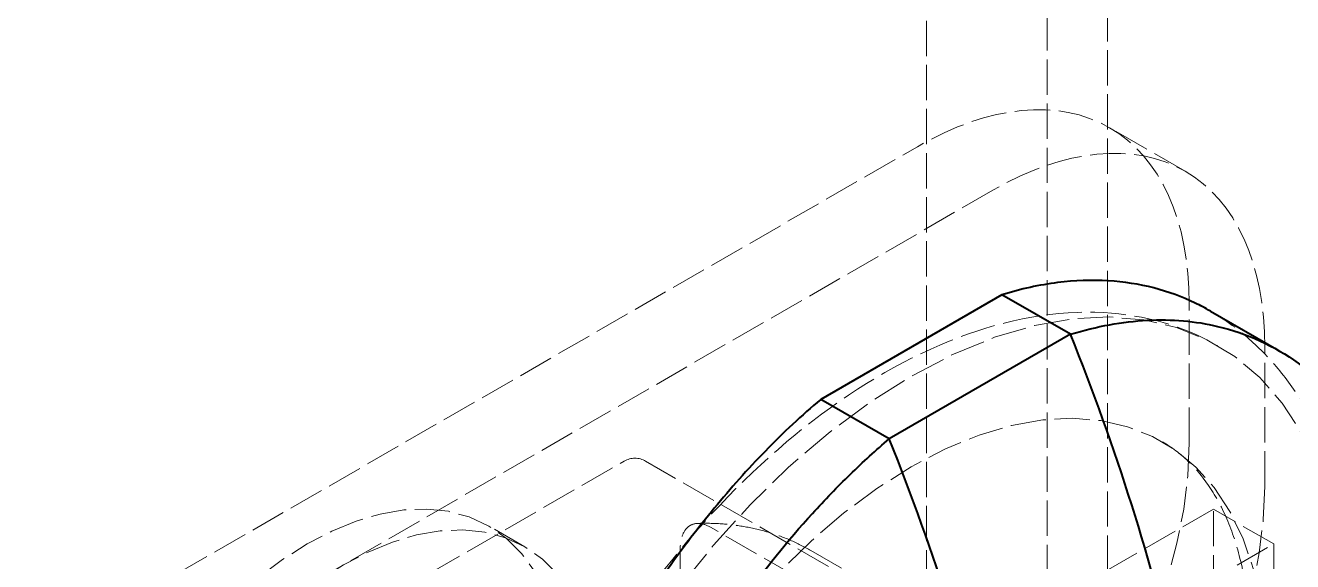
# Model space of a CAD drawing. Header units: millimetres. Extents: x 0 to 3567, y 0 to 2523.
# Drawn here: x 3356.99 to 3374.79, y 2252.03 to 2259.57 of the extents above; entities that cross this region are included whole.
import ezdxf

# ---------------------------------------------------------------- set-up
doc = ezdxf.new("R2010")
doc.units = ezdxf.units.MM
doc.header["$LTSCALE"] = 3
doc.linetypes.add('DASHED', pattern=[0.2067, 0.1654, -0.0413])
for name, color, linetype, lineweight, true_color in [('가려진 것(ISO)', 2, 'DASHED', 18, 0xffff00), ('가시적인 것(ISO)', 3, 'Continuous', 40, 0x00ff00), ('가시적인 좁은 것(ISO)', 3, 'Continuous', 35, 0x00ff00)]:
    doc.layers.add(name, color=color, linetype=linetype, lineweight=lineweight, true_color=true_color)

msp = doc.modelspace()

# ---------------------------------------------------------------- linework, layer by layer
at = {"layer": '가려진 것(ISO)'}
for p, q in [((3369.6417, 2249.2187), (3369.6417, 2278.6125)), ((3371.3388, 2272.7338), (3371.3388, 2243.3399)), ((3372.1873, 2272.2439), (3372.1873, 2242.85)), ((3373.2751, 2257.5204), (3372.2144, 2258.1328)), ((3358.5682, 2251.5455), (3369.5144, 2257.8654)), ((3370.5751, 2257.253), (3359.6289, 2250.9332)), ((3373.3328, 2253.7012), (3373.3328, 2255.6608)), ((3374.3935, 2253.0888), (3374.3935, 2255.0484)), ((3361.5792, 2251.2413), (3365.3976, 2253.4458)), ((3371.4888, 2250.1022), (3365.6976, 2253.4458)), ((3373.6722, 2252.7704), (3363.4899, 2246.8916)), ((3374.5208, 2252.2805), (3373.6722, 2252.7704)), ((3373.6722, 2205.7402), (3373.6722, 2252.7704)), ((3364.0034, 2252.2392), (3363.4943, 2252.5331)), ((3371.5509, 2249.6639), (3366.6082, 2252.5175)), ((3364.3384, 2246.4017), (3374.5208, 2252.2805)), ((3366.184, 2252.2157), (3366.184, 2251.5938)), ((3374.5208, 2252.2805), (3374.5208, 2205.2503)), ((3368.0189, 2252.1886), (3372.9616, 2249.335))]:
    msp.add_line(p, q, dxfattribs=at)
msp.add_arc((3365.5476, 2253.186), 0.3, 60, 120, dxfattribs=at)
for centre, major_axis, start_param, end_param in [((3369.5144, 2253.4563), (2.7, 4.6765), 5.4977871, 7.0685835), ((3370.5751, 2252.8439), (2.7, 4.6765), 5.4977871, 7.0685835), ((3369.4296, 2247.6076), (4.3069, 7.4598), 5.5689451, 8.5682219), ((3369.4296, 2247.6076), (3.5269, 6.1088), 5.5764246, 8.5607424), ((3369.5144, 2251.4967), (2.7, 4.6765), 3.9269908, 5.4977871), ((3370.5751, 2250.8843), (-2.7, -4.6765), 0.7853982, 2.3561945)]:
    msp.add_ellipse(centre, major_axis=major_axis, ratio=0.5773503, start_param=start_param, end_param=end_param, dxfattribs=at)
for centre, major_axis in [((3360.9443, 2248.1164), (-2.55, -4.4167)), ((3361.4534, 2247.8224), (-2.55, -4.4167)), ((3362.6414, 2247.1366), (-2.4, -4.1569))]:
    msp.add_ellipse(centre, major_axis=major_axis, ratio=0.5773503, dxfattribs=at)
for points, knots in [([(3363.1261, 2244.9263), (3363.175, 2245.7359), (3363.3369, 2246.5856), (3363.8591, 2248.2833), (3364.2184, 2249.1308), (3365.0956, 2250.7441), (3365.6127, 2251.5098), (3366.7585, 2252.8903), (3367.3874, 2253.5045), (3368.7068, 2254.5198), (3369.3977, 2254.9198), (3370.7779, 2255.4425), (3371.4694, 2255.5692), (3372.7044, 2255.5012), (3373.2544, 2255.3457), (3373.7365, 2255.0673)], [3.213795, 3.213795, 3.213795, 3.213795, 3.5492978, 3.5492978, 3.8827382, 3.8827382, 4.2146761, 4.2146761, 4.5475018, 4.5475018, 4.8827523, 4.8827523, 5.2134795, 5.2134795, 5.4977871, 5.4977871, 5.4977871, 5.4977871]), ([(3375.1417, 2253.8956), (3375.0374, 2254.0946), (3374.8093, 2254.4711), (3374.4077, 2254.9618), (3374.0074, 2255.3154), (3373.7357, 2255.4935), (3373.63, 2255.5545)], [0, 0, 0, 0, 0.12205898, 0.24402955, 0.36610559, 0.4397924, 0.4397924, 0.4397924, 0.4397924]), ([(3372.9565, 2253.7163), (3373.0861, 2253.6415), (3373.2067, 2253.5509), (3373.4322, 2253.3342), (3373.5369, 2253.208), (3373.7282, 2252.9164), (3373.8145, 2252.7509), (3373.9634, 2252.3809), (3374.026, 2252.1763), (3374.1225, 2251.7317), (3374.1564, 2251.4918), (3374.1742, 2251.237)], [5.49778714, 5.49778714, 5.49778714, 5.49778714, 5.639364, 5.639364, 5.78094085, 5.78094085, 5.9225177, 5.9225177, 6.06409455, 6.06409455, 6.20567141, 6.20567141, 6.20567141, 6.20567141]), ([(3366.6082, 2252.5175), (3366.5576, 2252.5468), (3366.4983, 2252.5664), (3366.4031, 2252.5732), (3366.3512, 2252.56), (3366.2757, 2252.5108), (3366.2398, 2252.4643), (3366.197, 2252.3619), (3366.184, 2252.2862), (3366.184, 2252.2157)], [-0.63156744, -0.63156744, -0.63156744, -0.63156744, -0.59579035, -0.59579035, -0.55812163, -0.55812163, -0.5177997, -0.5177997, -0.47463503, -0.47463503, -0.47463503, -0.47463503]), ([(3368.0189, 2252.1886), (3367.9244, 2252.2432), (3367.8268, 2252.2921), (3367.626, 2252.3782), (3367.5229, 2252.4154), (3367.3124, 2252.478), (3367.205, 2252.5034), (3366.987, 2252.5423), (3366.8764, 2252.5559), (3366.6528, 2252.5716), (3366.5398, 2252.5737), (3366.426, 2252.5702)], [0.78539816, 0.78539816, 0.78539816, 0.78539816, 0.85397482, 0.85397482, 0.92255148, 0.92255148, 0.99112813, 0.99112813, 1.05970479, 1.05970479, 1.12828144, 1.12828144, 1.12828144, 1.12828144])]:
    msp.add_open_spline(points, degree=3, knots=knots, dxfattribs=at)
at = {"layer": '가시적인 것(ISO)'}
for p, q in [((3370.7024, 2255.7838), (3368.1568, 2254.3141)), ((3371.6651, 2255.2279), (3370.7024, 2255.7838)), ((3373.63, 2255.5545), (3374.5927, 2254.9987)), ((3371.6651, 2255.2279), (3369.1195, 2253.7583)), ((3369.1195, 2253.7583), (3368.1568, 2254.3141))]:
    msp.add_line(p, q, dxfattribs=at)
for centre in [(3358.4994, 2253.6803), (3355.9538, 2252.2106)]:
    msp.add_ellipse(centre, major_axis=(10.8654, -18.8194), ratio=0.5773503, start_param=1.0850988, end_param=1.3271442, dxfattribs=at)
for points, knots in [([(3373.63, 2255.5545), (3373.5605, 2255.5947), (3373.3091, 2255.7276), (3372.8425, 2255.8993), (3372.1955, 2256.0017), (3371.4803, 2255.9771), (3370.9679, 2255.8655), (3370.7024, 2255.7838)], [0.4397924, 0.4397924, 0.4397924, 0.4397924, 0.4882651, 0.61133071, 0.73647572, 0.86553802, 1, 1, 1, 1]), ([(3371.6651, 2255.2279), (3371.8503, 2255.2849), (3372.0335, 2255.3299), (3372.3937, 2255.3957), (3372.5705, 2255.4165), (3373.0906, 2255.4435), (3373.421, 2255.4139), (3373.9396, 2255.2912), (3374.138, 2255.2227), (3374.7046, 2254.9629), (3375.0425, 2254.718), (3375.6361, 2254.1099), (3375.8908, 2253.7477), (3376.1044, 2253.3397)], [-1.4345196, -1.4345196, -1.4345196, -1.4345196, -1.3002693, -1.3002693, -1.1658564, -1.1658564, -0.8969451, -0.8969451, -0.7176518, -0.7176518, -0.3586651, -0.3586651, -0.000001, -0.000001, -0.000001, -0.000001]), ([(3368.1568, 2254.3141), (3367.8911, 2254.089), (3367.3781, 2253.6084), (3366.6616, 2252.8055), (3366.0135, 2251.954), (3365.4307, 2251.0658), (3364.91, 2250.1484), (3364.4498, 2249.2099), (3364.0492, 2248.2574), (3363.8216, 2247.6188), (3363.7175, 2247.2998)], [0, 0, 0, 0, 0.1345269, 0.2638761, 0.3893523, 0.5126048, 0.634672, 0.7564486, 0.8780975, 1, 1, 1, 1]), ([(3364.6802, 2246.744), (3364.8938, 2247.3985), (3365.1485, 2248.0549), (3365.7421, 2249.3484), (3366.08, 2249.9835), (3366.6466, 2250.8975), (3366.845, 2251.1952), (3367.3636, 2251.9167), (3367.694, 2252.3278), (3368.2141, 2252.9013), (3368.3909, 2253.0846), (3368.7511, 2253.4348), (3368.9343, 2253.6013), (3369.1195, 2253.7583)], [-1.4373876, -1.4373876, -1.4373876, -1.4373876, -1.077998, -1.077998, -0.718291, -0.718291, -0.538642, -0.538642, -0.2691978, -0.2691978, -0.1345178, -0.1345178, -0.000001, -0.000001, -0.000001, -0.000001])]:
    msp.add_open_spline(points, degree=3, knots=knots, dxfattribs=at)
at = {"layer": '가시적인 좁은 것(ISO)'}
msp.add_ellipse((3361.8103, 2251.9345), major_axis=(14.6652, 3.3993), ratio=0.3811613, start_param=5.5067291, end_param=5.9532862, dxfattribs=at)

doc.saveas('drawing.dxf')
